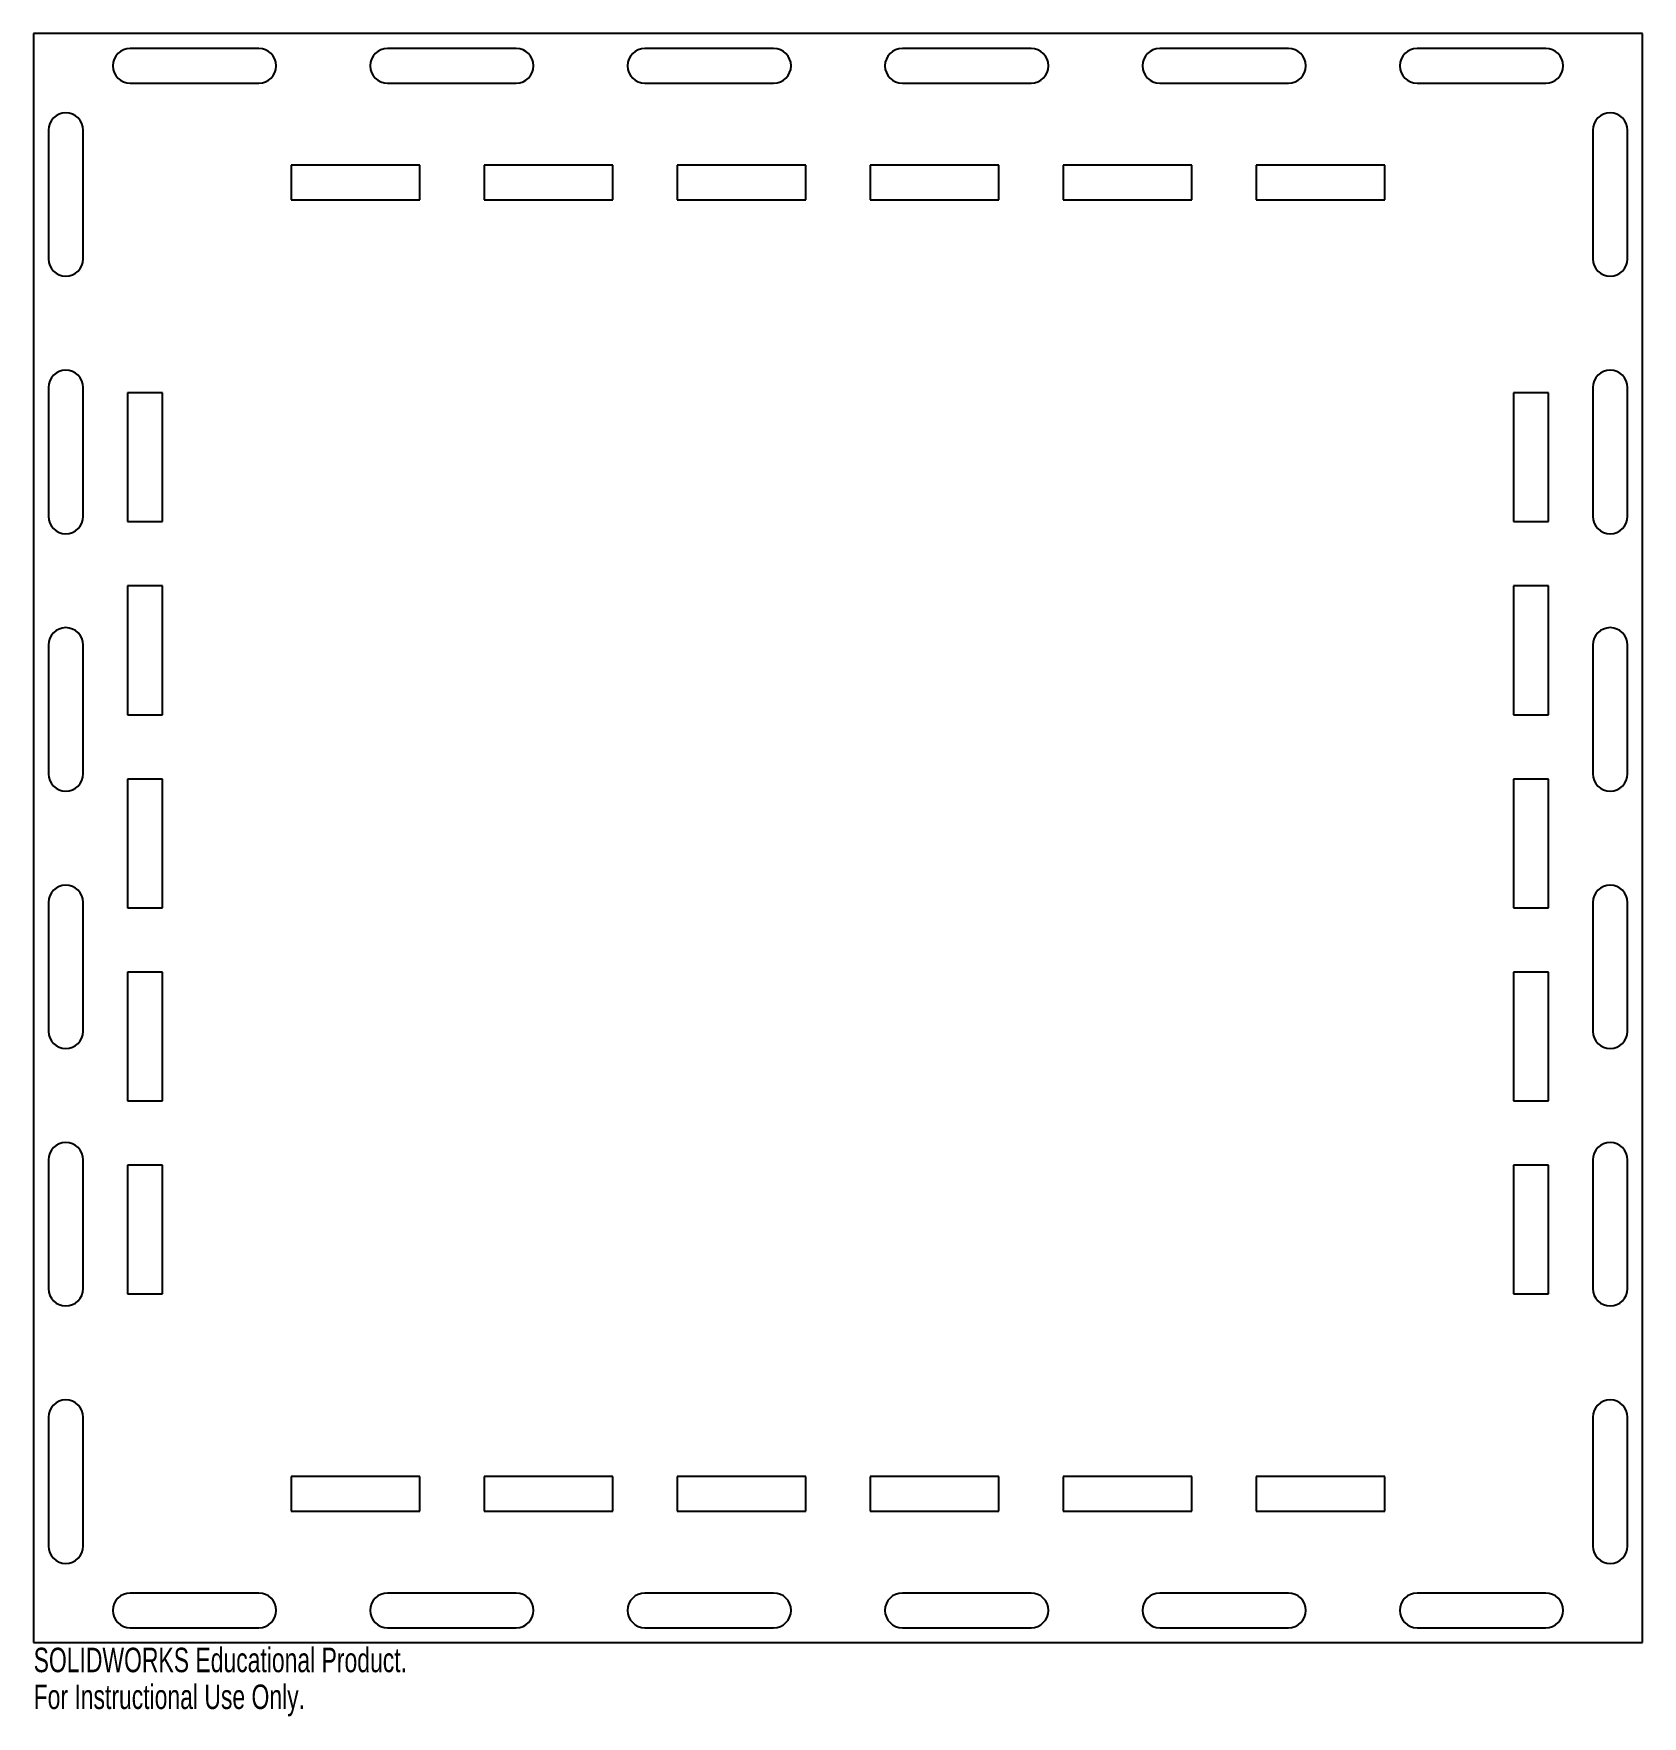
# Model space of a CAD drawing. Header units: inches. Extents: x -6.2 to 6.2, y -6.8 to 6.2.
import ezdxf

# ---------------------------------------------------------------- set-up
doc = ezdxf.new("R2010")
doc.units = ezdxf.units.IN
doc.header["$MEASUREMENT"] = 0
doc.styles.add('SLDTEXTSTYLE0', font='TXT', dxfattribs={"width": 0.7})

msp = doc.modelspace()

# ---------------------------------------------------------------- linework, layer by layer
at = {"color": 7, "linetype": 'Continuous', "lineweight": 25}
for p, q in [((6.25, 6.25), (-6.25, 6.25)), ((-6.25, 6.25), (-6.25, -6.25)), ((6.25, -6.25), (6.25, 6.25)), ((-4.5, 6.135), (-5.5, 6.135)), ((-2.5, 6.135), (-3.5, 6.135)), ((-0.5, 6.135), (-1.5, 6.135)), ((1.5, 6.135), (0.5, 6.135)), ((3.5, 6.135), (2.5, 6.135)), ((5.5, 6.135), (4.5, 6.135)), ((-5.5, 5.865), (-4.5, 5.865)), ((-3.5, 5.865), (-2.5, 5.865)), ((-1.5, 5.865), (-0.5, 5.865)), ((0.5, 5.865), (1.5, 5.865)), ((2.5, 5.865), (3.5, 5.865)), ((4.5, 5.865), (5.5, 5.865)), ((-6.135, 5.5), (-6.135, 4.5)), ((-5.865, 4.5), (-5.865, 5.5)), ((5.865, 5.5), (5.865, 4.5)), ((6.135, 4.5), (6.135, 5.5)), ((-4.25, 5.229), (-4.25, 4.959)), ((-3.25, 5.229), (-4.25, 5.229)), ((-3.25, 4.959), (-3.25, 5.229)), ((-2.75, 5.229), (-2.75, 4.959)), ((-1.75, 5.229), (-2.75, 5.229)), ((-1.75, 4.959), (-1.75, 5.229)), ((-1.25, 5.229), (-1.25, 4.959)), ((-0.25, 5.229), (-1.25, 5.229)), ((-0.25, 4.959), (-0.25, 5.229)), ((0.25, 5.229), (0.25, 4.959)), ((1.25, 5.229), (0.25, 5.229)), ((1.25, 4.959), (1.25, 5.229)), ((1.75, 5.229), (1.75, 4.959)), ((2.75, 5.229), (1.75, 5.229)), ((2.75, 4.959), (2.75, 5.229)), ((3.25, 5.229), (3.25, 4.959)), ((4.25, 5.229), (3.25, 5.229)), ((4.25, 4.959), (4.25, 5.229)), ((-4.25, 4.959), (-3.25, 4.959)), ((-2.75, 4.959), (-1.75, 4.959)), ((-1.25, 4.959), (-0.25, 4.959)), ((0.25, 4.959), (1.25, 4.959)), ((1.75, 4.959), (2.75, 4.959)), ((3.25, 4.959), (4.25, 4.959)), ((-6.135, 3.5), (-6.135, 2.5)), ((-5.865, 2.5), (-5.865, 3.5)), ((-5.52, 3.459), (-5.52, 2.459)), ((-5.25, 3.459), (-5.52, 3.459)), ((-5.25, 2.459), (-5.25, 3.459)), ((5.52, 3.459), (5.25, 3.459)), ((5.25, 3.459), (5.25, 2.459)), ((5.52, 2.459), (5.52, 3.459)), ((5.865, 3.5), (5.865, 2.5)), ((6.135, 2.5), (6.135, 3.5)), ((-5.52, 2.459), (-5.25, 2.459)), ((5.25, 2.459), (5.52, 2.459)), ((-5.25, 1.959), (-5.52, 1.959)), ((-5.52, 1.959), (-5.52, 0.959)), ((-5.25, 0.959), (-5.25, 1.959)), ((5.25, 1.959), (5.25, 0.959)), ((5.52, 1.959), (5.25, 1.959)), ((5.52, 0.959), (5.52, 1.959)), ((-6.135, 1.5), (-6.135, 0.5)), ((-5.865, 0.5), (-5.865, 1.5)), ((5.865, 1.5), (5.865, 0.5)), ((6.135, 0.5), (6.135, 1.5)), ((-5.52, 0.959), (-5.25, 0.959)), ((5.25, 0.959), (5.52, 0.959)), ((-5.25, 0.459), (-5.52, 0.459)), ((-5.52, 0.459), (-5.52, -0.541)), ((-5.25, -0.541), (-5.25, 0.459)), ((5.25, 0.459), (5.25, -0.541)), ((5.52, 0.459), (5.25, 0.459)), ((5.52, -0.541), (5.52, 0.459)), ((-6.135, -0.5), (-6.135, -1.5)), ((-5.865, -1.5), (-5.865, -0.5)), ((5.865, -0.5), (5.865, -1.5)), ((6.135, -1.5), (6.135, -0.5)), ((-5.52, -0.541), (-5.25, -0.541)), ((5.25, -0.541), (5.52, -0.541)), ((-5.25, -1.041), (-5.52, -1.041)), ((-5.52, -1.041), (-5.52, -2.041)), ((-5.25, -2.041), (-5.25, -1.041)), ((5.25, -1.041), (5.25, -2.041)), ((5.52, -1.041), (5.25, -1.041)), ((5.52, -2.041), (5.52, -1.041)), ((-5.52, -2.041), (-5.25, -2.041)), ((5.25, -2.041), (5.52, -2.041)), ((-6.135, -2.5), (-6.135, -3.5)), ((-5.865, -3.5), (-5.865, -2.5)), ((-5.25, -2.541), (-5.52, -2.541)), ((-5.52, -2.541), (-5.52, -3.541)), ((-5.25, -3.541), (-5.25, -2.541)), ((5.25, -2.541), (5.25, -3.541)), ((5.52, -2.541), (5.25, -2.541)), ((5.52, -3.541), (5.52, -2.541)), ((5.865, -2.5), (5.865, -3.5)), ((6.135, -3.5), (6.135, -2.5)), ((-5.52, -3.541), (-5.25, -3.541)), ((5.25, -3.541), (5.52, -3.541)), ((-6.135, -4.5), (-6.135, -5.5)), ((-5.865, -5.5), (-5.865, -4.5)), ((5.865, -4.5), (5.865, -5.5)), ((6.135, -5.5), (6.135, -4.5)), ((-4.25, -4.959), (-4.25, -5.229)), ((-3.25, -4.959), (-4.25, -4.959)), ((-3.25, -5.229), (-3.25, -4.959)), ((-2.75, -4.959), (-2.75, -5.229)), ((-1.75, -4.959), (-2.75, -4.959)), ((-1.75, -5.229), (-1.75, -4.959)), ((-1.25, -4.959), (-1.25, -5.229)), ((-0.25, -4.959), (-1.25, -4.959)), ((-0.25, -5.229), (-0.25, -4.959)), ((1.25, -4.959), (0.25, -4.959)), ((0.25, -4.959), (0.25, -5.229)), ((1.25, -5.229), (1.25, -4.959)), ((1.75, -4.959), (1.75, -5.229)), ((2.75, -4.959), (1.75, -4.959)), ((2.75, -5.229), (2.75, -4.959)), ((3.25, -4.959), (3.25, -5.229)), ((4.25, -4.959), (3.25, -4.959)), ((4.25, -5.229), (4.25, -4.959)), ((-4.25, -5.229), (-3.25, -5.229)), ((-2.75, -5.229), (-1.75, -5.229)), ((-1.25, -5.229), (-0.25, -5.229)), ((0.25, -5.229), (1.25, -5.229)), ((1.75, -5.229), (2.75, -5.229)), ((3.25, -5.229), (4.25, -5.229)), ((-4.5, -5.865), (-5.5, -5.865)), ((-2.5, -5.865), (-3.5, -5.865)), ((-0.5, -5.865), (-1.5, -5.865)), ((1.5, -5.865), (0.5, -5.865)), ((3.5, -5.865), (2.5, -5.865)), ((5.5, -5.865), (4.5, -5.865)), ((-5.5, -6.135), (-4.5, -6.135)), ((-3.5, -6.135), (-2.5, -6.135)), ((-1.5, -6.135), (-0.5, -6.135)), ((0.5, -6.135), (1.5, -6.135)), ((2.5, -6.135), (3.5, -6.135)), ((4.5, -6.135), (5.5, -6.135)), ((-6.25, -6.25), (6.25, -6.25))]:
    msp.add_line(p, q, dxfattribs=at)
for centre, start, end in [((-5.5, 6), 90, 270), ((-4.5, 6), 270, 90), ((-3.5, 6), 90, 270), ((-2.5, 6), 270, 90), ((-1.5, 6), 90, 270), ((-0.5, 6), 270, 90), ((0.5, 6), 90, 270), ((1.5, 6), 270, 90), ((2.5, 6), 90, 270), ((3.5, 6), 270, 90), ((4.5, 6), 90, 270), ((5.5, 6), 270, 90), ((-6, 5.5), 0, 180), ((6, 5.5), 0, 180), ((-6, 4.5), 180, 0), ((6, 4.5), 180, 0), ((-6, 3.5), 0, 180), ((6, 3.5), 0, 180), ((-6, 2.5), 180, 0), ((6, 2.5), 180, 0), ((-6, 1.5), 0, 180), ((6, 1.5), 0, 180), ((-6, 0.5), 180, 0), ((6, 0.5), 180, 0), ((-6, -0.5), 0, 180), ((6, -0.5), 0, 180), ((-6, -1.5), 180, 0), ((6, -1.5), 180, 0), ((-6, -2.5), 0, 180), ((6, -2.5), 0, 180), ((-6, -3.5), 180, 0), ((6, -3.5), 180, 0), ((-6, -4.5), 0, 180), ((6, -4.5), 0, 180), ((-6, -5.5), 180, 0), ((6, -5.5), 180, 0), ((-5.5, -6), 90, 270), ((-4.5, -6), 270, 90), ((-3.5, -6), 90, 270), ((-2.5, -6), 270, 90), ((-1.5, -6), 90, 270), ((-0.5, -6), 270, 90), ((0.5, -6), 90, 270), ((1.5, -6), 270, 90), ((2.5, -6), 90, 270), ((3.5, -6), 270, 90), ((4.5, -6), 90, 270), ((5.5, -6), 270, 90)]:
    msp.add_arc(centre, 0.135, start, end, dxfattribs=at)

# ---------------------------------------------------------------- texts
at = {"color": 7, "linetype": 'Continuous', "char_height": 0.1903, "attachment_point": 1, "style": 'SLDTEXTSTYLE0'}
for s, insert in [('SOLIDWORKS Educational Product.', (-6.25, -6.29)), ('For Instructional Use Only.', (-6.25, -6.576))]:
    msp.add_mtext(s, dxfattribs=dict(at, insert=insert))

doc.saveas('drawing.dxf')
